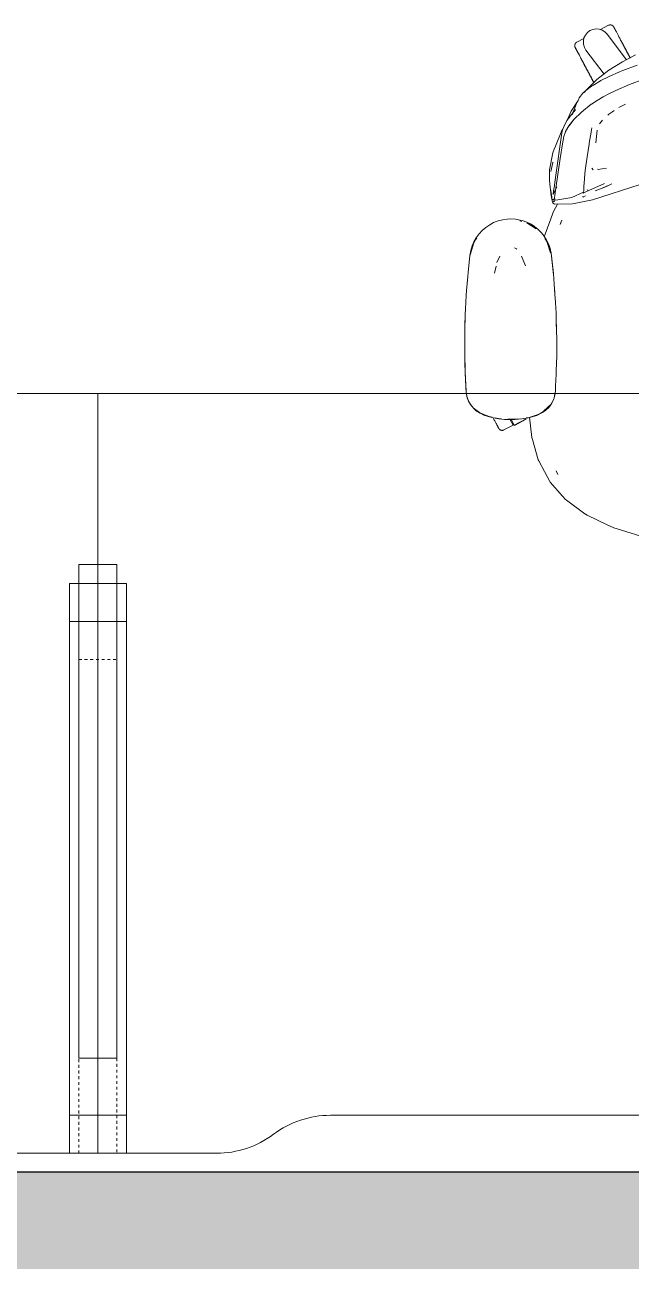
# Model space of a CAD drawing. Header units: millimetres. Extents: x 155927 to 317870, y -36033 to 97293.
# Drawn here: x 176085 to 176724, y 21006 to 22316 of the extents above; entities that cross this region are included whole.
import ezdxf

# ---------------------------------------------------------------- set-up
doc = ezdxf.new("R2010")
doc.units = ezdxf.units.MM
doc.header["$MEASUREMENT"] = 0
doc.linetypes.add('Dash', pattern=[6, 3, -3])
for name, color, linetype, lineweight in [('A-WALL-PATT', 7, 'CONTINUOUS', 9), ('G-IMPT', 8, 'CONTINUOUS', 9), ('I-FURN', 8, 'CONTINUOUS', 9), ('I-FURN-HDLN', 8, 'Dash', 9), ('I-WALL', 7, 'CONTINUOUS', 9)]:
    doc.layers.add(name, color=color, linetype=linetype, lineweight=lineweight)

msp = doc.modelspace()

# ---------------------------------------------------------------- hatches: boundary and pattern name
at = {"layer": 'A-WALL-PATT'}
msp.add_hatch(color=256, dxfattribs=at).paths.add_polyline_path([(178998.8, 21005.6), (178998.8, 21107.6), (166470.8, 21107.6), (166470.8, 21005.6), (178728, 21005.6)], flags=0)

# ---------------------------------------------------------------- linework, layer by layer
at = {"layer": 'G-IMPT'}
for p, q in [((176728.5, 22284), (176714.7, 22276.9)), ((176714.7, 22276.9), (176700.4, 22267.9)), ((176730.3, 22273.2), (176715.2, 22267.6)), ((176677.5, 22248.1), (176687.8, 22258.1)), ((176700.4, 22267.9), (176687.8, 22258.1)), ((176692.1, 22257.1), (176700.1, 22261.1)), ((176700.6, 22261.3), (176700.1, 22261.1)), ((176700.6, 22261.3), (176711.5, 22266.1)), ((176711.5, 22266.1), (176715.2, 22267.6)), ((176737.1, 22258.4), (176722.2, 22252.9)), ((176673.1, 22243.6), (176676.1, 22246.5)), ((176677.5, 22248.1), (176674.5, 22244.5)), ((176676.1, 22246.5), (176682.2, 22251.2)), ((176682.2, 22251.2), (176683.5, 22252)), ((176691.5, 22256.8), (176683.5, 22252)), ((176692.1, 22257.1), (176691.5, 22256.8)), ((176701.2, 22243.4), (176707.9, 22246.7)), ((176722.2, 22252.9), (176707.9, 22246.7)), ((176660.8, 22224.8), (176667.9, 22236.2)), ((176661.8, 22221), (176666.3, 22232.9)), ((176667.4, 22235.1), (176666.3, 22232.9)), ((176668.6, 22237.6), (176667.4, 22235.1)), ((176669.2, 22238.7), (176668.6, 22237.6)), ((176669.2, 22238.7), (176673.1, 22243.6)), ((176671.4, 22223.9), (176681.8, 22232)), ((176682.1, 22232.1), (176681.8, 22232)), ((176688.2, 22236), (176682.1, 22232.1)), ((176688.2, 22236), (176694.4, 22239.8)), ((176701.2, 22243.4), (176694.4, 22239.8)), ((176711, 22228.5), (176717.9, 22232.1)), ((176665.1, 22226.7), (176656.1, 22214.9)), ((176656.8, 22216.1), (176660.8, 22224.8)), ((176671.4, 22223.9), (176663.5, 22216.2)), ((176665.1, 22226.7), (176663.9, 22224.6)), ((176700.4, 22221.5), (176699.3, 22220.7)), ((176700.4, 22221.5), (176705.5, 22225)), ((176705.5, 22225), (176706.1, 22225.4)), ((176651.8, 22205.7), (176651, 22204.5)), ((176653.1, 22208.4), (176651.5, 22205.1)), ((176653.1, 22208.4), (176656.1, 22214.9)), ((176658.1, 22209.2), (176654.8, 22203.4)), ((176658.1, 22209.2), (176663.5, 22216.2)), ((176663.8, 22216.4), (176658.4, 22209.5)), ((176658.4, 22209.5), (176661, 22212.8)), ((176663.8, 22216.4), (176661, 22212.8)), ((176682.1, 22205.2), (176681.6, 22203.3)), ((176682.5, 22207.4), (176682.1, 22205.2)), ((176693.7, 22215.2), (176690.4, 22211.3)), ((176651, 22204.5), (176644.2, 22188.1)), ((176644.2, 22154.9), (176650.9, 22202.1)), ((176650.9, 22202.1), (176651.5, 22205.1)), ((176652.8, 22198.2), (176651.5, 22190.5)), ((176652.8, 22198.2), (176654.6, 22203)), ((176654.8, 22203.4), (176654.6, 22203)), ((176679.8, 22191.1), (176681.6, 22202.8)), ((176681.6, 22202.8), (176681.6, 22203.3)), ((176686.5, 22191.4), (176688.2, 22204.7)), ((176688.2, 22204.7), (176688.1, 22204.3)), ((176638, 22163.1), (176641.3, 22180.8)), ((176641.3, 22180.8), (176642.8, 22184.7)), ((176644.2, 22188.1), (176642.8, 22184.7)), ((176649.1, 22174.8), (176651.5, 22190.5)), ((176677.5, 22176.6), (176679.6, 22189.9)), ((176679.6, 22189.9), (176679.7, 22190.5)), ((176679.8, 22191.1), (176679.7, 22190.5)), ((176639.4, 22161.3), (176641.5, 22170.6)), ((176641.5, 22170.6), (176641.6, 22171.1)), ((176644.6, 22143.9), (176649.1, 22174.8)), ((176677.5, 22176.6), (176675.5, 22162.5)), ((176638, 22163.1), (176638, 22156.2)), ((176638, 22156.2), (176638, 22152)), ((176644.2, 22154.9), (176642.8, 22144.2)), ((176674.8, 22153.2), (176674.2, 22145.4)), ((176675.4, 22162.4), (176674.8, 22154.2)), ((176674.8, 22154.2), (176674.8, 22153.2)), ((176675.4, 22162.4), (176675.5, 22162.5)), ((176683.8, 22163.2), (176682.6, 22164.8)), ((176688.8, 22163.5), (176697.9, 22164.9)), ((176688.8, 22163.5), (176689.1, 22163.6)), ((176638.3, 22148), (176638, 22152)), ((176639.1, 22138.7), (176638.3, 22148)), ((176639.7, 22138.9), (176639.4, 22141.5)), ((176641.6, 22137), (176645.4, 22145.1)), ((176642.5, 22142.9), (176641.7, 22137.9)), ((176642.5, 22142.9), (176642.8, 22144.2)), ((176643.5, 22136), (176644.6, 22143.9)), ((176673.3, 22138.3), (176676, 22140)), ((176673.9, 22141.4), (176673.6, 22139)), ((176674.2, 22145.4), (176673.9, 22141.5)), ((176673.9, 22141.4), (176673.9, 22141.5)), ((176676, 22140), (176695.9, 22148.5)), ((176677.7, 22141.5), (176678, 22141.9)), ((176733.4, 22147.5), (176683.1, 22131.5)), ((176694.3, 22144.2), (176685.8, 22140.9)), ((176694.1, 22144.2), (176699.7, 22146.4)), ((176699.2, 22146.2), (176694.1, 22144.2)), ((176694.3, 22144.2), (176699.2, 22146.2)), ((176696.7, 22145.2), (176703.4, 22148.2)), ((176639.1, 22138.7), (176639.2, 22138.2)), ((176639.2, 22138.2), (176640, 22134)), ((176640.2, 22134.2), (176639.7, 22138.9)), ((176640, 22134), (176640.4, 22131.7)), ((176640.2, 22133.6), (176640.2, 22134.2)), ((176640.2, 22133.6), (176640.8, 22130.3)), ((176643.7, 22132.4), (176640.4, 22131.7)), ((176643.7, 22132.4), (176640.8, 22131.9)), ((176640.8, 22131.9), (176644.4, 22131.2)), ((176641.3, 22128.4), (176640.8, 22130.3)), ((176641.3, 22128.4), (176641.7, 22127.9)), ((176641.6, 22137), (176641.7, 22137.9)), ((176641.7, 22127.9), (176642.1, 22127.5)), ((176642.5, 22130.4), (176642, 22129.3)), ((176642.4, 22129.8), (176642, 22129.3)), ((176643.2, 22126.9), (176642.1, 22127.5)), ((176642.8, 22127.4), (176642.1, 22127.5)), ((176642.1, 22127.5), (176642.2, 22127.5)), ((176642.8, 22127.4), (176642.2, 22127.5)), ((176646.4, 22127), (176642.2, 22119.1)), ((176642.4, 22129.8), (176643.5, 22136)), ((176642.5, 22130.4), (176642.4, 22129.8)), ((176642.4, 22129.8), (176642.9, 22130.1)), ((176643.4, 22130.2), (176642.9, 22130.1)), ((176662.2, 22127.3), (176643.2, 22126.9)), ((176661.5, 22133.9), (176644.4, 22131.2)), ((176661.5, 22133.9), (176673.8, 22139.5)), ((176662.2, 22127.3), (176683.1, 22131.5)), ((176673, 22135.2), (176673, 22135)), ((176673, 22135), (176673.3, 22134.1)), ((176673.6, 22139), (176673.3, 22138.3)), ((176673.3, 22134.1), (176675.8, 22135.7)), ((176675.8, 22135.7), (176673.3, 22134.1)), ((176673.3, 22134.1), (176675.7, 22135.6)), ((176673.3, 22134.1), (176673.3, 22134.1)), ((176673.6, 22139), (176673.6, 22139)), ((176639.1, 22111.4), (176641.3, 22117.3)), ((176642.2, 22119.1), (176641.3, 22117.3)), ((176570.7, 22102.4), (176566.9, 22099.1)), ((176574.9, 22105.3), (176570.7, 22102.4)), ((176574.9, 22105.3), (176579, 22107.5)), ((176579, 22107.5), (176583.7, 22109.3)), ((176588.6, 22110.5), (176583.7, 22109.3)), ((176588.6, 22110.5), (176593.1, 22111.2)), ((176597, 22111.4), (176593.1, 22111.2)), ((176597, 22111.4), (176602, 22111.1)), ((176602, 22111.1), (176606.9, 22110.2)), ((176608.6, 22108.8), (176606.6, 22109.4)), ((176606.9, 22110.2), (176609.1, 22109.6)), ((176613.8, 22107.9), (176609.1, 22109.6)), ((176613.8, 22107.9), (176618.4, 22105.7)), ((176613.8, 22107.3), (176617.4, 22105.1)), ((176613.8, 22107.3), (176623.7, 22100.9)), ((176617.4, 22105.1), (176623.7, 22100.9)), ((176618.4, 22105.7), (176621.9, 22103.4)), ((176625.9, 22100.2), (176621.9, 22103.4)), ((176632.2, 22092.4), (176639.1, 22111.4)), ((176650.7, 22110), (176649.1, 22105.6)), ((176649.1, 22105.6), (176650.5, 22109.5)), ((176650.7, 22110), (176650.5, 22109.5)), ((176556.1, 22081.5), (176559.8, 22089.5)), ((176558.2, 22087.1), (176560.7, 22091.6)), ((176561.4, 22091.6), (176559.8, 22089.5)), ((176563.7, 22095.7), (176560.7, 22091.6)), ((176563.7, 22095.7), (176566.9, 22099.1)), ((176625.9, 22100.2), (176629.4, 22096.6)), ((176629.4, 22096.6), (176632.1, 22093.3)), ((176634.8, 22089), (176632.1, 22093.3)), ((176635.2, 22087.7), (176632.8, 22091.2)), ((176634.8, 22089), (176637, 22084.4)), ((176635.2, 22087.7), (176636.1, 22085)), ((176635.2, 22087.7), (176639, 22075.8)), ((176554, 22072.5), (176557.8, 22085)), ((176554, 22073), (176554.9, 22078)), ((176554, 22072.5), (176554.9, 22075.8)), ((176556.1, 22081.5), (176554.1, 22073.1)), ((176557.8, 22085), (176554.9, 22075.8)), ((176556.4, 22082.9), (176554.9, 22078)), ((176558.2, 22087.1), (176556.4, 22082.9)), ((176600.8, 22080.8), (176603, 22079.7)), ((176603, 22079.7), (176603.5, 22079.4)), ((176638.8, 22078.4), (176635.6, 22086.6)), ((176636.1, 22085), (176639, 22075.8)), ((176637, 22084.4), (176638.4, 22080.3)), ((176639.6, 22075.3), (176638.4, 22080.3)), ((176639.4, 22075.4), (176638.8, 22078.4)), ((176639.6, 22075.3), (176642, 22052.4)), ((176639.6, 22075.3), (176639.9, 22072.5)), ((176639.6, 22075.3), (176641.9, 22053.9)), ((176552.1, 22055.1), (176554, 22073)), ((176580, 22054.3), (176581.5, 22061.7)), ((176585.6, 22072.1), (176582.3, 22065.3)), ((176612.7, 22061.8), (176608.5, 22072.2)), ((176642, 22052.4), (176639.9, 22072.5)), ((176550.5, 22035.9), (176551.8, 22050.9)), ((176551.8, 22050.9), (176552.1, 22055.1)), ((176641.9, 22053.9), (176642.9, 22042.5)), ((176550.5, 22035.9), (176550.2, 22030.8)), ((176551.2, 22044.1), (176551.3, 22045.7)), ((176643.6, 22032.2), (176642.9, 22042.5)), ((176643.5, 22034.2), (176643.4, 22035.6)), ((176550.2, 22030.8), (176549.4, 22016.7)), ((176643.5, 22034.2), (176643.6, 22032.3)), ((176643.6, 22032.2), (176644.2, 22023.3)), ((176644.7, 22012), (176644.2, 22023.3)), ((176549.1, 22010.6), (176548.7, 21998.9)), ((176549.1, 22010.6), (176549.4, 22016.7)), ((176644.7, 22012), (176645, 22004.1)), ((176548.6, 21990.5), (176548.7, 21998.9)), ((176549, 22005.8), (176548.9, 22003.8)), ((176548.9, 22003.8), (176548.9, 22002.3)), ((176645.3, 21991.8), (176645, 22004.1)), ((176645.1, 22000.3), (176645.2, 21998.6)), ((176645.2, 21998.6), (176645.2, 21996.5)), ((176548.6, 21990.5), (176548.5, 21970.3)), ((176548.6, 21990.5), (176548.5, 21979.7)), ((176548.6, 21990.5), (176548.7, 21960.4)), ((176645.3, 21991.8), (176645.4, 21986.4)), ((176645.4, 21971.6), (176645.4, 21986.4)), ((176548.7, 21960.4), (176548.5, 21979.7)), ((176548.6, 21970.3), (176548.5, 21968.2)), ((176548.5, 21970.3), (176548.7, 21960.4)), ((176548.5, 21970.3), (176549, 21948.9)), ((176548.5, 21970.3), (176549, 21950.1)), ((176645.4, 21967.1), (176645.4, 21971.6)), ((176548.5, 21968.2), (176548.6, 21966)), ((176548.7, 21960.4), (176549, 21948.9)), ((176645.4, 21967.1), (176645, 21951.5)), ((176645.1, 21955.5), (176645.2, 21958.2)), ((176645.2, 21960.4), (176645.2, 21958.2)), ((176549, 21948.9), (176549, 21950.1)), ((176549, 21950.1), (176550.1, 21928.3)), ((176549, 21950.1), (176550, 21929.9)), ((176549, 21948.9), (176550.1, 21928.3)), ((176644.2, 21935.4), (176644.9, 21947.9)), ((176645, 21951.5), (176644.9, 21947.9)), ((176644.2, 21935.4), (176644, 21929.7)), ((176550.1, 21928.3), (176550, 21929.9)), ((176550.1, 21928.3), (176550.3, 21926.7)), ((176550.8, 21924.4), (176550.3, 21927.6)), ((176550.8, 21924.3), (176550.3, 21926.7)), ((176550.8, 21924.4), (176553.2, 21918.2)), ((176550.8, 21924.3), (176551.1, 21922.9)), ((176552.5, 21919.3), (176551.1, 21922.9)), ((176552.5, 21919.3), (176554.5, 21915.8)), ((176553.2, 21918.2), (176557.4, 21912.6)), ((176640.4, 21917.4), (176638.2, 21914.2)), ((176640.5, 21918.3), (176639.4, 21916.1)), ((176640.4, 21917.4), (176642.4, 21921.7)), ((176640.5, 21918.3), (176642.6, 21922.6)), ((176643.5, 21925.7), (176642.4, 21921.7)), ((176642.6, 21922.6), (176643.5, 21927.6)), ((176643.7, 21927.6), (176643.5, 21925.7)), ((176643.7, 21928.4), (176644, 21929.9)), ((176644, 21929.7), (176643.8, 21928.4)), ((176554.5, 21915.8), (176557.6, 21912.1)), ((176557.4, 21912.6), (176564.2, 21907.4)), ((176560.6, 21909.4), (176557.6, 21912.1)), ((176564.7, 21906.8), (176560.6, 21909.4)), ((176564.2, 21907.4), (176568.5, 21905.6)), ((176564.7, 21906.8), (176568.7, 21904.8)), ((176574.2, 21903.2), (176568.5, 21905.6)), ((176573.1, 21903.2), (176568.7, 21904.8)), ((176616.4, 21902.4), (176625.8, 21905.4)), ((176619.5, 21902.8), (176624.6, 21904.5)), ((176624.6, 21904.5), (176629.2, 21906.7)), ((176625.8, 21905.4), (176628.2, 21906.9)), ((176628.7, 21907.1), (176630.1, 21908)), ((176629.2, 21906.7), (176630.6, 21907.5)), ((176634, 21910), (176630.6, 21907.5)), ((176630.9, 21908.5), (176634.1, 21910.4)), ((176632, 21909.2), (176639.4, 21916.1)), ((176632, 21909.2), (176633.5, 21910.4)), ((176633.6, 21910.6), (176637.1, 21913.7)), ((176637.1, 21912.9), (176634, 21910)), ((176634.1, 21910.4), (176639.4, 21916.1)), ((176639.4, 21916.1), (176637.1, 21913.7)), ((176637.1, 21912.9), (176638.2, 21914.2)), ((176573.1, 21903.2), (176578.5, 21901.8)), ((176574.2, 21903.2), (176577.6, 21902.5)), ((176584.5, 21900.8), (176578.5, 21901.8)), ((176580.4, 21902), (176584.1, 21901.2)), ((176584.1, 21901.2), (176587.3, 21901)), ((176584.5, 21900.8), (176590.6, 21900.2)), ((176597, 21900), (176590.6, 21900.2)), ((176593.9, 21900.6), (176597, 21900.4)), ((176604.1, 21900.6), (176597, 21900.4)), ((176601.5, 21900.1), (176597, 21900)), ((176601.5, 21900.1), (176608.8, 21900.7)), ((176604.1, 21900.6), (176606.9, 21901)), ((176615.5, 21901.8), (176608.8, 21900.7)), ((176613.1, 21901.9), (176616.4, 21902.4)), ((176619.5, 21902.8), (176615.5, 21901.8)), ((176616.9, 21902.5), (176619.3, 21881.2)), ((176619.9, 21879), (176619.3, 21881.2)), ((176619.9, 21879), (176625.9, 21857.6)), ((176625.9, 21857.6), (176626.5, 21856.5)), ((176626.5, 21856.5), (176632.6, 21845.3)), ((176632.6, 21845.3), (176638.1, 21834.8)), ((176645.6, 21844.4), (176644.8, 21846)), ((176646.7, 21842.1), (176644.8, 21846)), ((176646.7, 21842.1), (176645.6, 21844.4)), ((176638.7, 21834.2), (176638.1, 21834.8)), ((176651.7, 21819.4), (176638.7, 21834.2)), ((176651.7, 21819.4), (176654.6, 21816.1)), ((176655.6, 21815.4), (176654.6, 21816.1)), ((176675.1, 21800.8), (176655.6, 21815.4)), ((176675.1, 21800.8), (176675.8, 21800.4)), ((176675.8, 21800.4), (176677.4, 21799.4)), ((176678.1, 21799), (176677.4, 21799.4)), ((176678.1, 21799), (176697.8, 21789.7)), ((176697.8, 21789.7), (176698.7, 21789.3)), ((176705.5, 21786.1), (176698.7, 21789.3)), ((176705.5, 21786.1), (176722.7, 21780.8)), ((176722.7, 21780.8), (176736.3, 21776.6))]:
    msp.add_line(p, q, dxfattribs=at)
at = {"layer": 'I-FURN'}
for p, q in [((176680.5, 22309.6), (176683.6, 22310.9)), ((176683.6, 22310.9), (176686.9, 22311.4)), ((176686.9, 22311.4), (176690.3, 22311.2)), ((176690.3, 22311.2), (176693.5, 22310.1)), ((176700, 22315.2), (176691.6, 22310.7)), ((176693.5, 22310.1), (176696.3, 22308.3)), ((176700, 22315.2), (176700.2, 22315.3)), ((176700.2, 22315.3), (176700.3, 22315.3)), ((176700.3, 22315.3), (176700.5, 22315.4)), ((176700.5, 22315.4), (176700.6, 22315.4)), ((176700.6, 22315.4), (176700.8, 22315.5)), ((176700.8, 22315.5), (176700.9, 22315.5)), ((176700.9, 22315.5), (176701.1, 22315.6)), ((176701.1, 22315.6), (176701.3, 22315.6)), ((176701.3, 22315.6), (176701.4, 22315.6)), ((176701.4, 22315.6), (176701.6, 22315.6)), ((176701.6, 22315.6), (176701.7, 22315.6)), ((176701.7, 22315.6), (176701.9, 22315.7)), ((176701.9, 22315.7), (176702.1, 22315.6)), ((176702.1, 22315.6), (176702.2, 22315.6)), ((176702.2, 22315.6), (176702.4, 22315.6)), ((176702.4, 22315.6), (176702.5, 22315.6)), ((176702.5, 22315.6), (176702.7, 22315.6)), ((176702.7, 22315.6), (176702.9, 22315.5)), ((176702.9, 22315.5), (176703, 22315.5)), ((176703, 22315.5), (176703.2, 22315.5)), ((176703.2, 22315.5), (176703.3, 22315.4)), ((176703.3, 22315.4), (176703.5, 22315.3)), ((176703.5, 22315.3), (176703.6, 22315.3)), ((176703.6, 22315.3), (176703.8, 22315.2)), ((176703.8, 22315.2), (176703.9, 22315.1)), ((176703.9, 22315.1), (176704, 22315.1)), ((176704, 22315.1), (176704.2, 22315)), ((176704.2, 22315), (176704.3, 22314.9)), ((176704.3, 22314.9), (176704.4, 22314.8)), ((176704.4, 22314.8), (176704.6, 22314.7)), ((176704.6, 22314.7), (176704.7, 22314.6)), ((176704.7, 22314.6), (176704.8, 22314.5)), ((176704.8, 22314.5), (176704.9, 22314.3)), ((176704.9, 22314.3), (176705, 22314.2)), ((176705, 22314.2), (176705.1, 22314.1)), ((176705.1, 22314.1), (176705.2, 22314)), ((176705.2, 22314), (176705.3, 22313.8)), ((176705.3, 22313.8), (176705.4, 22313.7)), ((176705.4, 22313.7), (176705.5, 22313.6)), ((176705.5, 22313.6), (176705.5, 22313.5)), ((176705.5, 22313.5), (176705.5, 22313.5)), ((176705.5, 22313.5), (176705.5, 22313.4)), ((176705.6, 22313.4), (176705.5, 22313.5)), ((176705.5, 22313.5), (176705.5, 22313.5)), ((176705.5, 22313.5), (176705.5, 22313.5)), ((176705.5, 22313.4), (176705.6, 22313.3)), ((176705.6, 22313.3), (176705.6, 22313.4)), ((176705.6, 22313.3), (176705.7, 22313.2)), ((176705.7, 22313.1), (176705.6, 22313.3)), ((176705.7, 22313.2), (176705.8, 22313)), ((176705.8, 22312.9), (176705.7, 22313.1)), ((176705.8, 22313), (176705.9, 22312.8)), ((176706, 22312.7), (176705.8, 22312.9)), ((176705.9, 22312.8), (176706, 22312.5)), ((176706.1, 22312.4), (176706, 22312.7)), ((176706, 22312.5), (176706.2, 22312.2)), ((176706.3, 22312.1), (176706.1, 22312.4)), ((176706.2, 22312.2), (176706.4, 22311.9)), ((176706.5, 22311.7), (176706.3, 22312.1)), ((176706.4, 22311.9), (176706.6, 22311.5)), ((176706.7, 22311.3), (176706.5, 22311.7)), ((176706.6, 22311.5), (176706.8, 22311.1)), ((176706.9, 22310.9), (176706.7, 22311.3)), ((176706.8, 22311.1), (176707, 22310.7)), ((176707.1, 22310.4), (176706.9, 22310.9)), ((176707, 22310.7), (176707.3, 22310.2)), ((176707.4, 22309.9), (176707.1, 22310.4)), ((176707.3, 22310.2), (176707.5, 22309.7)), ((176665.7, 22296.8), (176665.8, 22296.9)), ((176665.8, 22296.9), (176666, 22297)), ((176666, 22297), (176666.1, 22297.1)), ((176666.1, 22297.1), (176666.2, 22297.2)), ((176666.2, 22297.2), (176666.4, 22297.3)), ((176666.4, 22297.3), (176666.5, 22297.3)), ((176674.1, 22301.4), (176666.5, 22297.4)), ((176666.5, 22297.3), (176666.5, 22297.4)), ((176673.6, 22298.6), (176674.2, 22301.9)), ((176673.7, 22295.2), (176673.6, 22298.6)), ((176674.2, 22301.9), (176675.7, 22304.9)), ((176675.7, 22304.9), (176677.8, 22307.5)), ((176677.8, 22307.5), (176680.5, 22309.6)), ((176696.3, 22308.3), (176698.7, 22305.9)), ((176698.7, 22305.9), (176719.1, 22278.8)), ((176707.7, 22309.4), (176707.4, 22309.9)), ((176707.5, 22309.7), (176707.8, 22309.1)), ((176708, 22308.8), (176707.7, 22309.4)), ((176707.8, 22309.1), (176708.1, 22308.5)), ((176708.3, 22308.2), (176708, 22308.8)), ((176708.7, 22307.6), (176708.3, 22308.2)), ((176709, 22306.9), (176708.7, 22307.6)), ((176709.4, 22306.2), (176709, 22306.9)), ((176709.8, 22305.5), (176709.4, 22306.2)), ((176710.2, 22304.7), (176709.8, 22305.5)), ((176710.6, 22304), (176710.2, 22304.7)), ((176711, 22303.2), (176710.6, 22304)), ((176711.4, 22302.3), (176711, 22303.2)), ((176711.9, 22301.5), (176711.4, 22302.3)), ((176712.3, 22300.6), (176711.9, 22301.5)), ((176712.8, 22299.7), (176712.3, 22300.6)), ((176713.3, 22298.8), (176712.8, 22299.7)), ((176713, 22299.3), (176713.5, 22298.4)), ((176713.8, 22297.9), (176713.3, 22298.8)), ((176713.5, 22298.4), (176714, 22297.5)), ((176714.3, 22297), (176713.8, 22297.9)), ((176714, 22297.5), (176714.5, 22296.5)), ((176714.8, 22296), (176714.3, 22297)), ((176664.4, 22294.3), (176664.5, 22294.4)), ((176664.4, 22294.1), (176664.4, 22294.3)), ((176664.4, 22293.9), (176664.4, 22294.1)), ((176664.4, 22293.8), (176664.4, 22293.9)), ((176664.4, 22293.6), (176664.4, 22293.8)), ((176664.4, 22293.5), (176664.4, 22293.6)), ((176664.4, 22293.3), (176664.4, 22293.5)), ((176664.5, 22293.1), (176664.4, 22293.3)), ((176664.5, 22294.7), (176664.6, 22294.9)), ((176664.5, 22294.6), (176664.5, 22294.7)), ((176664.5, 22294.4), (176664.5, 22294.6)), ((176664.5, 22293), (176664.5, 22293.1)), ((176664.5, 22292.8), (176664.5, 22293)), ((176664.6, 22292.7), (176664.5, 22292.8)), ((176664.6, 22295), (176664.7, 22295.2)), ((176664.6, 22294.9), (176664.6, 22295)), ((176664.6, 22292.5), (176664.6, 22292.7)), ((176664.7, 22292.4), (176664.6, 22292.5)), ((176664.7, 22295.3), (176664.8, 22295.5)), ((176664.7, 22295.2), (176664.7, 22295.3)), ((176664.7, 22292.2), (176664.7, 22292.4)), ((176664.8, 22292.1), (176664.7, 22292.2)), ((176664.8, 22295.6), (176664.9, 22295.8)), ((176664.8, 22295.5), (176664.8, 22295.6)), ((176664.9, 22291.9), (176664.8, 22292.1)), ((176664.9, 22295.8), (176665, 22295.9)), ((176664.9, 22291.8), (176664.9, 22291.9)), ((176664.9, 22291.9), (176664.9, 22291.9)), ((176664.9, 22291.9), (176664.9, 22291.9)), ((176664.9, 22291.9), (176664.9, 22291.9)), ((176664.9, 22291.9), (176664.9, 22291.8)), ((176665, 22291.7), (176664.9, 22291.8)), ((176664.9, 22291.8), (176665, 22291.7)), ((176665, 22295.9), (176665.1, 22296.1)), ((176665.1, 22291.5), (176665, 22291.7)), ((176665, 22291.7), (176665.1, 22291.6)), ((176665.1, 22296.1), (176665.2, 22296.2)), ((176665.1, 22291.6), (176665.1, 22291.4)), ((176665.2, 22291.3), (176665.1, 22291.5)), ((176665.1, 22291.4), (176665.3, 22291.2)), ((176665.2, 22296.2), (176665.3, 22296.3)), ((176665.3, 22291.1), (176665.2, 22291.3)), ((176665.3, 22296.3), (176665.4, 22296.4)), ((176665.3, 22291.2), (176665.4, 22290.9)), ((176665.5, 22290.8), (176665.3, 22291.1)), ((176665.4, 22296.4), (176665.5, 22296.6)), ((176665.4, 22290.9), (176665.6, 22290.6)), ((176665.5, 22296.6), (176665.6, 22296.7)), ((176665.7, 22290.5), (176665.5, 22290.8)), ((176665.6, 22296.7), (176665.7, 22296.8)), ((176665.6, 22290.6), (176665.7, 22290.3)), ((176665.8, 22290.1), (176665.7, 22290.5)), ((176665.7, 22290.3), (176665.9, 22289.9)), ((176666.1, 22289.7), (176665.8, 22290.1)), ((176665.9, 22289.9), (176666.2, 22289.5)), ((176666.3, 22289.3), (176666.1, 22289.7)), ((176666.2, 22289.5), (176666.4, 22289.1)), ((176666.5, 22288.8), (176666.3, 22289.3)), ((176666.4, 22289.1), (176666.6, 22288.6)), ((176666.8, 22288.3), (176666.5, 22288.8)), ((176666.6, 22288.6), (176666.9, 22288.1)), ((176667.1, 22287.8), (176666.8, 22288.3)), ((176666.9, 22288.1), (176667.2, 22287.5)), ((176667.4, 22287.2), (176667.1, 22287.8)), ((176667.2, 22287.5), (176667.5, 22286.9)), ((176667.5, 22286.9), (176667.9, 22286.3)), ((176667.9, 22286.3), (176668.2, 22285.7)), ((176668.2, 22285.7), (176668.6, 22285)), ((176668.6, 22285), (176668.9, 22284.3)), ((176668.9, 22284.3), (176669.3, 22283.6)), ((176674.6, 22291.9), (176673.7, 22295.2)), ((176676.3, 22289), (176674.6, 22291.9)), ((176695.4, 22263.7), (176676.3, 22289)), ((176714.5, 22296.5), (176715, 22295.6)), ((176715.3, 22295.1), (176714.8, 22296)), ((176715, 22295.6), (176715.5, 22294.6)), ((176715.8, 22294.1), (176715.3, 22295.1)), ((176715.5, 22294.6), (176716.1, 22293.6)), ((176716.3, 22293.1), (176715.8, 22294.1)), ((176716.1, 22293.6), (176716.6, 22292.6)), ((176716.9, 22292.1), (176716.3, 22293.1)), ((176716.6, 22292.6), (176717.1, 22291.7)), ((176717.4, 22291.1), (176716.9, 22292.1)), ((176717.1, 22291.7), (176717.7, 22290.7)), ((176717.9, 22290.1), (176717.4, 22291.1)), ((176717.7, 22290.7), (176718.2, 22289.7)), ((176718.5, 22289.1), (176717.9, 22290.1)), ((176718.2, 22289.7), (176718.7, 22288.6)), ((176719, 22288.1), (176718.5, 22289.1)), ((176718.7, 22288.6), (176719.3, 22287.6)), ((176719.5, 22287.1), (176719, 22288.1)), ((176719.3, 22287.6), (176719.8, 22286.6)), ((176720.1, 22286.1), (176719.5, 22287.1)), ((176719.8, 22286.6), (176720.3, 22285.6)), ((176720.6, 22285.1), (176720.1, 22286.1)), ((176720.3, 22285.6), (176720.8, 22284.6)), ((176721.1, 22284.1), (176720.6, 22285.1)), ((176720.8, 22284.6), (176721.4, 22283.6)), ((176721.7, 22283.1), (176721.1, 22284.1)), ((176669.3, 22283.6), (176669.7, 22282.8)), ((176669.7, 22282.8), (176670.1, 22282)), ((176670.1, 22282), (176670.6, 22281.2)), ((176670.6, 22281.2), (176671, 22280.4)), ((176671.3, 22279.9), (176670.8, 22280.7)), ((176671, 22280.4), (176671.5, 22279.5)), ((176671.7, 22279), (176671.3, 22279.9)), ((176671.5, 22279.5), (176671.9, 22278.6)), ((176672.2, 22278.1), (176671.7, 22279)), ((176671.9, 22278.6), (176672.4, 22277.7)), ((176672.7, 22277.2), (176672.2, 22278.1)), ((176672.4, 22277.7), (176672.9, 22276.8)), ((176673.2, 22276.3), (176672.7, 22277.2)), ((176672.9, 22276.8), (176673.4, 22275.9)), ((176673.7, 22275.4), (176673.2, 22276.3)), ((176673.4, 22275.9), (176673.9, 22274.9)), ((176674.2, 22274.4), (176673.7, 22275.4)), ((176673.9, 22274.9), (176674.4, 22274)), ((176674.7, 22273.5), (176674.2, 22274.4)), ((176674.4, 22274), (176674.9, 22273)), ((176675.2, 22272.5), (176674.7, 22273.5)), ((176674.9, 22273), (176675.4, 22272)), ((176675.7, 22271.5), (176675.2, 22272.5)), ((176675.4, 22272), (176676, 22271.1)), ((176676.3, 22270.5), (176675.7, 22271.5)), ((176676, 22271.1), (176676.5, 22270.1)), ((176721.4, 22283.6), (176721.9, 22282.7)), ((176722.2, 22282.1), (176721.7, 22283.1)), ((176721.9, 22282.7), (176722.4, 22281.7)), ((176722.7, 22281.2), (176722.2, 22282.1)), ((176722.4, 22281.7), (176722.9, 22280.7)), ((176676.8, 22269.5), (176676.3, 22270.5)), ((176676.5, 22270.1), (176677, 22269.1)), ((176677.3, 22268.5), (176676.8, 22269.5)), ((176677, 22269.1), (176677.6, 22268.1)), ((176677.9, 22267.5), (176677.3, 22268.5)), ((176677.6, 22268.1), (176678.1, 22267.1)), ((176678.4, 22266.5), (176677.9, 22267.5)), ((176678.1, 22267.1), (176678.6, 22266)), ((176678.9, 22265.5), (176678.4, 22266.5)), ((176678.6, 22266), (176679.2, 22265)), ((176679.5, 22264.5), (176678.9, 22265.5)), ((176679.2, 22265), (176679.7, 22264)), ((176680, 22263.5), (176679.5, 22264.5)), ((176679.7, 22264), (176680.2, 22263)), ((176680.5, 22262.5), (176680, 22263.5)), ((176680.2, 22263), (176680.8, 22262.1)), ((176681, 22261.5), (176680.5, 22262.5)), ((176680.8, 22262.1), (176681.3, 22261.1)), ((176681.6, 22260.5), (176681, 22261.5)), ((176681.3, 22261.1), (176681.8, 22260.1)), ((176682.1, 22259.6), (176681.6, 22260.5)), ((176681.8, 22260.1), (176682.3, 22259.1)), ((176682.6, 22258.6), (176682.1, 22259.6)), ((176682.3, 22259.1), (176682.8, 22258.2)), ((176683.1, 22257.7), (176682.6, 22258.6)), ((176682.8, 22258.2), (176683.3, 22257.2)), ((176683.6, 22256.7), (176683.1, 22257.7)), ((176683.3, 22257.2), (176683.8, 22256.3)), ((176684.1, 22255.8), (176683.6, 22256.7)), ((176683.8, 22256.3), (176684.3, 22255.4)), ((176162, 21927.6), (174762, 21927.6)), ((174762, 21927.6), (176162, 21927.6)), ((177562, 21927.6), (176162, 21927.6)), ((176162, 21927.6), (176162, 21127.6)), ((176162, 21127.6), (176162, 21927.6)), ((176162, 21927.6), (177562, 21927.6)), ((176162, 21127.6), (176162, 21927.6)), ((176162, 21927.6), (176162, 21127.6)), ((176578.4, 21902), (176578.9, 21901.2)), ((176578.9, 21901.2), (176579.3, 21900.4)), ((176579.3, 21900.4), (176579.7, 21899.6)), ((176579.7, 21899.6), (176580.1, 21898.9)), ((176580.1, 21898.9), (176580.5, 21898.1)), ((176580.5, 21898.1), (176580.9, 21897.4)), ((176580.9, 21897.4), (176581.2, 21896.8)), ((176581.2, 21896.8), (176581.5, 21896.1)), ((176581.5, 21896.1), (176581.9, 21895.5)), ((176582, 21895.2), (176581.7, 21895.8)), ((176581.9, 21895.5), (176582.2, 21895)), ((176582.3, 21894.7), (176582, 21895.2)), ((176582.2, 21895), (176582.4, 21894.4)), ((176582.6, 21894.2), (176582.3, 21894.7)), ((176582.4, 21894.4), (176582.7, 21893.9)), ((176582.8, 21893.7), (176582.6, 21894.2)), ((176582.7, 21893.9), (176583, 21893.5)), ((176583.1, 21893.2), (176582.8, 21893.7)), ((176583, 21893.5), (176583.2, 21893)), ((176583.3, 21892.8), (176583.1, 21893.2)), ((176583.2, 21893), (176583.4, 21892.6)), ((176583.5, 21892.4), (176583.3, 21892.8)), ((176583.4, 21892.6), (176583.6, 21892.3)), ((176583.7, 21892.1), (176583.5, 21892.4)), ((176583.6, 21892.3), (176583.8, 21892)), ((176583.8, 21891.8), (176583.7, 21892.1)), ((176583.8, 21892), (176583.9, 21891.7)), ((176584, 21891.6), (176583.8, 21891.8)), ((176583.9, 21891.7), (176584, 21891.5)), ((176584.1, 21891.3), (176584, 21891.6)), ((176584, 21891.5), (176584.1, 21891.2)), ((176584.2, 21891.2), (176584.1, 21891.3)), ((176584.1, 21891.2), (176584.2, 21891.1)), ((176584.3, 21891), (176584.2, 21891.2)), ((176584.2, 21891.1), (176584.3, 21891)), ((176584.3, 21890.9), (176584.3, 21891)), ((176584.3, 21891), (176584.3, 21890.9)), ((176584.4, 21890.8), (176584.3, 21890.9)), ((176584.3, 21890.9), (176584.3, 21890.9)), ((176584.3, 21890.9), (176584.4, 21890.8)), ((176584.5, 21890.7), (176584.4, 21890.8)), ((176584.4, 21890.8), (176584.4, 21890.8)), ((176584.4, 21890.8), (176584.4, 21890.8)), ((176589.8, 21889.2), (176599.5, 21894.3)), ((176599.5, 21894.3), (176596.5, 21899.9)), ((176600.7, 21894.1), (176597.9, 21899.4)), ((176613.1, 21900.7), (176600.7, 21894.1)), ((176600.8, 21894), (176613.2, 21900.5)), ((176613, 21900.8), (176613.1, 21900.7)), ((176584.5, 21890.5), (176584.5, 21890.7)), ((176584.6, 21890.4), (176584.5, 21890.5)), ((176584.7, 21890.3), (176584.6, 21890.4)), ((176584.8, 21890.1), (176584.7, 21890.3)), ((176584.9, 21890), (176584.8, 21890.1)), ((176585.1, 21889.9), (176584.9, 21890)), ((176585.2, 21889.8), (176585.1, 21889.9)), ((176585.3, 21889.7), (176585.2, 21889.8)), ((176585.4, 21889.6), (176585.3, 21889.7)), ((176585.5, 21889.5), (176585.4, 21889.6)), ((176585.7, 21889.4), (176585.5, 21889.5)), ((176585.8, 21889.3), (176585.7, 21889.4)), ((176585.9, 21889.2), (176585.8, 21889.3)), ((176586.1, 21889.1), (176585.9, 21889.2)), ((176586.2, 21889.1), (176586.1, 21889.1)), ((176586.4, 21889), (176586.2, 21889.1)), ((176586.5, 21888.9), (176586.4, 21889)), ((176586.7, 21888.9), (176586.5, 21888.9)), ((176586.8, 21888.8), (176586.7, 21888.9)), ((176587, 21888.8), (176586.8, 21888.8)), ((176587.2, 21888.8), (176587, 21888.8)), ((176587.3, 21888.7), (176587.2, 21888.8)), ((176587.5, 21888.7), (176587.3, 21888.7)), ((176587.6, 21888.7), (176587.5, 21888.7)), ((176587.8, 21888.7), (176587.6, 21888.7)), ((176588, 21888.7), (176587.8, 21888.7)), ((176588.1, 21888.7), (176588, 21888.7)), ((176588.3, 21888.7), (176588.1, 21888.7)), ((176588.4, 21888.7), (176588.3, 21888.7)), ((176588.6, 21888.8), (176588.4, 21888.7)), ((176588.8, 21888.8), (176588.6, 21888.8)), ((176588.9, 21888.8), (176588.8, 21888.8)), ((176589.1, 21888.9), (176588.9, 21888.8)), ((176589.2, 21888.9), (176589.1, 21888.9)), ((176589.4, 21889), (176589.2, 21888.9)), ((176589.5, 21889), (176589.4, 21889)), ((176589.7, 21889.1), (176589.5, 21889)), ((176589.8, 21889.2), (176589.7, 21889.1)), ((176182, 21747.6), (176142, 21747.6)), ((176142, 21747.6), (176142, 21727.6)), ((176182, 21727.6), (176182, 21747.6)), ((176132, 21727.6), (176132, 21687.6)), ((176132, 21127.6), (176132, 21727.6)), ((176142, 21727.6), (176132, 21727.6)), ((176132, 21727.6), (176192, 21727.6)), ((176142, 21727.6), (176142, 21227.6)), ((176192, 21727.6), (176182, 21727.6)), ((176182, 21227.6), (176182, 21727.6)), ((176192, 21727.6), (176192, 21127.6)), ((176192, 21687.6), (176192, 21727.6)), ((176132, 21687.6), (176132, 21167.6)), ((176142, 21687.6), (176132, 21687.6)), ((176192, 21687.6), (176132, 21687.6)), ((176192, 21687.6), (176182, 21687.6)), ((176192, 21167.6), (176192, 21687.6)), ((176142, 21227.6), (176182, 21227.6)), ((176132, 21167.6), (176132, 21127.6)), ((176192, 21167.6), (176132, 21167.6)), ((176192, 21167.6), (176132, 21167.6)), ((176192, 21127.6), (176192, 21167.6)), ((176407, 21167.6), (177110.7, 21167.6)), ((177110.7, 21167.6), (176407, 21167.6)), ((176038.1, 21127.6), (176162, 21127.6)), ((176162, 21127.6), (176038.1, 21127.6)), ((176192, 21127.6), (176132, 21127.6)), ((176192, 21127.6), (176132, 21127.6)), ((176162, 21127.6), (176287, 21127.6)), ((176287, 21127.6), (176162, 21127.6))]:
    msp.add_line(p, q, dxfattribs=at)
for centre, start, end in [((176407, 21067.6), 90, 126.8699), ((176407, 21067.6), 90, 126.8699), ((176287, 21227.6), 270, 306.8699), ((176287, 21227.6), 270, 306.8699)]:
    msp.add_arc(centre, 100, start, end, dxfattribs=at)
at = {"layer": 'I-FURN-HDLN'}
for p, q in [((176142, 21647.6), (176182, 21647.6)), ((176142, 21127.6), (176142, 21647.6)), ((176182, 21647.6), (176182, 21127.6)), ((176182, 21127.6), (176142, 21127.6))]:
    msp.add_line(p, q, dxfattribs=at)
at = {"layer": 'I-WALL', "lineweight": 30}
msp.add_line((178998.8, 21107.6), (172785.8, 21107.6), dxfattribs=at)

doc.saveas('drawing.dxf')
